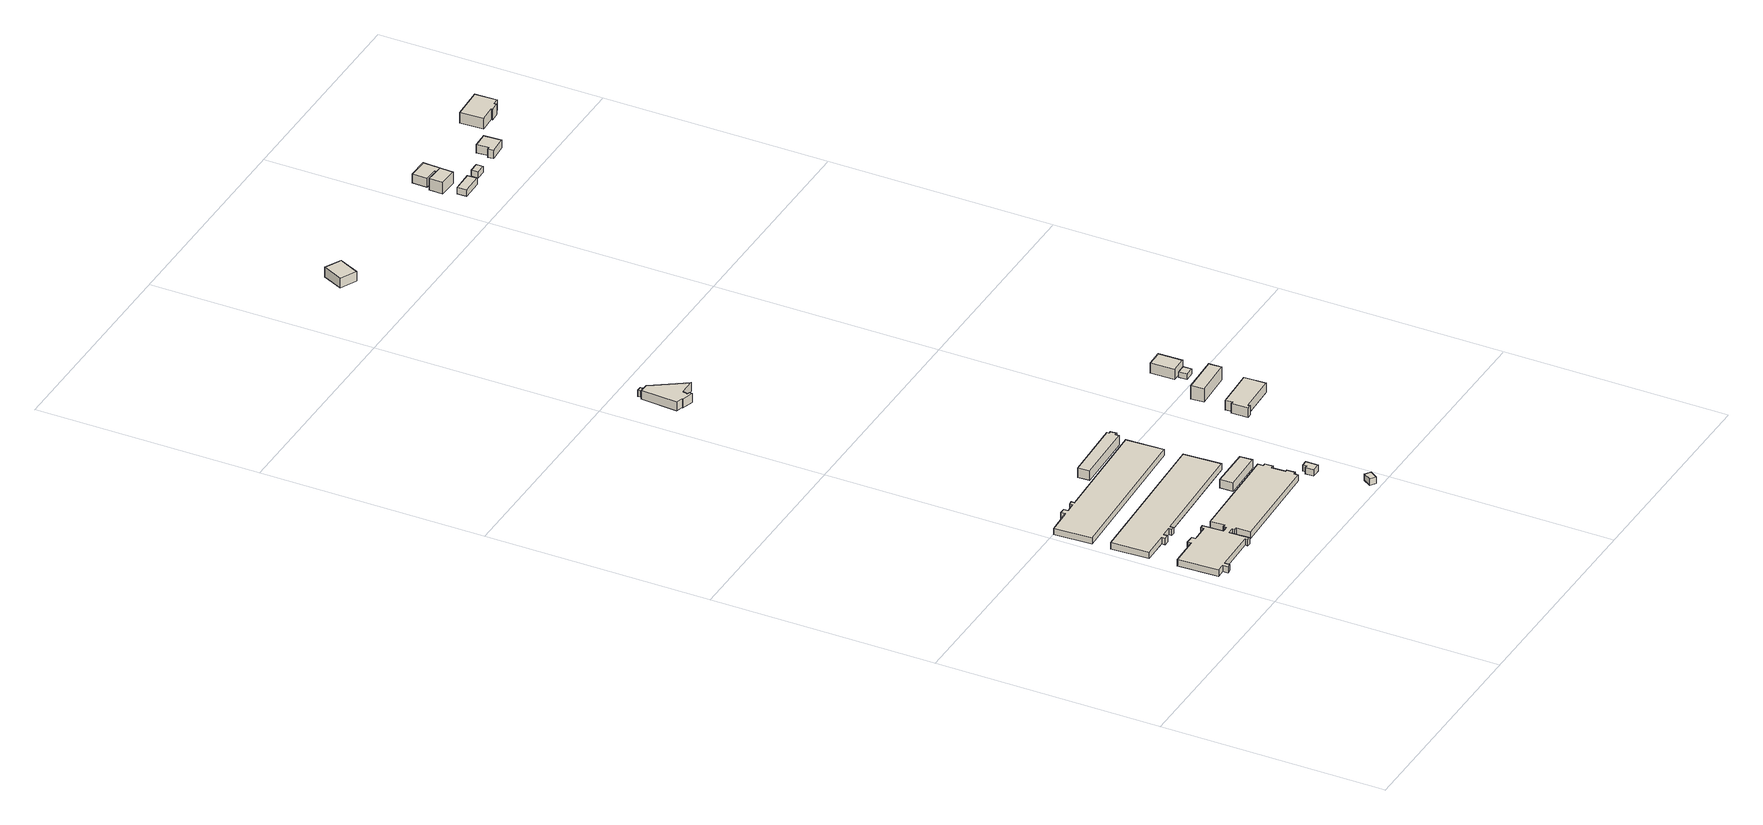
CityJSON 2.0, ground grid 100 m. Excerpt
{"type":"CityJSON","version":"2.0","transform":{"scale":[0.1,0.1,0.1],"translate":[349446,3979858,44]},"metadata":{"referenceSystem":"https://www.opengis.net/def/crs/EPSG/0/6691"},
"CityObjects":{
"building1":{"type":"Building","attributes":{"measuredHeight":3},"geometry":[{"type":"Solid","lod":"1","boundaries":[[[[0,1,2,3,4,5,6,7,8,9,10,11,12,13,14,15,16,17,18,19,20,21,22,23,24,25,26,27,28,29,30,31,32,33,34,35]],[[34,36,37,35]],[[33,38,36,34]],[[32,39,38,33]],[[31,40,39,32]],[[30,41,40,31]],[[29,42,41,30]],[[28,43,42,29]],[[27,44,43,28]],[[26,45,44,27]],[[25,46,45,26]],[[24,47,46,25]],[[23,48,47,24]],[[22,49,48,23]],[[21,50,49,22]],[[20,51,50,21]],[[19,52,51,20]],[[18,53,52,19]],[[17,54,53,18]],[[16,55,54,17]],[[15,56,55,16]],[[14,57,56,15]],[[13,58,57,14]],[[12,59,58,13]],[[11,60,59,12]],[[10,61,60,11]],[[9,62,61,10]],[[8,63,62,9]],[[7,64,63,8]],[[6,65,64,7]],[[5,66,65,6]],[[4,67,66,5]],[[3,68,67,4]],[[2,69,68,3]],[[1,70,69,2]],[[0,71,70,1]],[[35,37,71,0]],[[36,38,39,40,41,42,43,44,45,46,47,48,49,50,51,52,53,54,55,56,57,58,59,60,61,62,63,64,65,66,67,68,69,70,71,37]]]]}]},
"building2":{"type":"Building","attributes":{"measuredHeight":3},"geometry":[{"type":"Solid","lod":"1","boundaries":[[[[72,73,74,75,76,77,78,79,80,81,82,83]],[[82,84,85,83]],[[81,86,84,82]],[[80,87,86,81]],[[79,88,87,80]],[[78,89,88,79]],[[77,90,89,78]],[[76,91,90,77]],[[75,92,91,76]],[[74,93,92,75]],[[73,94,93,74]],[[72,95,94,73]],[[83,85,95,72]],[[84,86,87,88,89,90,91,92,93,94,95,85]]]]}]},
"building3":{"type":"Building","attributes":{"measuredHeight":3},"geometry":[{"type":"Solid","lod":"1","boundaries":[[[[96,97,98,99,100,101,102,103,104,105,106,107]],[[106,108,109,107]],[[105,110,108,106]],[[104,111,110,105]],[[103,112,111,104]],[[102,113,112,103]],[[101,114,113,102]],[[100,115,114,101]],[[99,116,115,100]],[[98,117,116,99]],[[97,118,117,98]],[[96,119,118,97]],[[107,109,119,96]],[[108,110,111,112,113,114,115,116,117,118,119,109]]]]}]},
"building4":{"type":"Building","attributes":{"measuredHeight":4.8},"geometry":[{"type":"Solid","lod":"1","boundaries":[[[[120,121,122,123]],[[122,124,125,123]],[[121,126,124,122]],[[120,127,126,121]],[[123,125,127,120]],[[124,126,127,125]]]]}]},
"building5":{"type":"Building","attributes":{"measuredHeight":5},"geometry":[{"type":"Solid","lod":"1","boundaries":[[[[128,129,130,131,132,133,134,135]],[[134,136,137,135]],[[133,138,136,134]],[[132,139,138,133]],[[131,140,139,132]],[[130,141,140,131]],[[129,142,141,130]],[[128,143,142,129]],[[135,137,143,128]],[[136,138,139,140,141,142,143,137]]]]}]},
"building6":{"type":"Building","attributes":{"measuredHeight":3},"geometry":[{"type":"Solid","lod":"1","boundaries":[[[[144,145,146,147]],[[146,148,149,147]],[[145,150,148,146]],[[144,151,150,145]],[[147,149,151,144]],[[148,150,151,149]]]]}]},
"building7":{"type":"Building","attributes":{"measuredHeight":3},"geometry":[{"type":"Solid","lod":"1","boundaries":[[[[152,153,154,155,156,157]],[[156,158,159,157]],[[155,160,158,156]],[[154,161,160,155]],[[153,162,161,154]],[[152,163,162,153]],[[157,159,163,152]],[[158,160,161,162,163,159]]]]}]},
"building8":{"type":"Building","attributes":{"measuredHeight":3},"geometry":[{"type":"Solid","lod":"1","boundaries":[[[[164,165,166,167]],[[166,168,169,167]],[[165,170,168,166]],[[164,171,170,165]],[[167,169,171,164]],[[168,170,171,169]]]]}]},
"building9":{"type":"Building","attributes":{"measuredHeight":4.6},"geometry":[{"type":"Solid","lod":"1","boundaries":[[[[172,173,174,175,176,177,178,179,180,181]],[[180,182,183,181]],[[179,184,182,180]],[[178,185,184,179]],[[177,186,185,178]],[[176,187,186,177]],[[175,188,187,176]],[[174,189,188,175]],[[173,190,189,174]],[[172,191,190,173]],[[181,183,191,172]],[[182,184,185,186,187,188,189,190,191,183]]]]}]},
"building10":{"type":"Building","attributes":{"measuredHeight":5.3},"geometry":[{"type":"Solid","lod":"1","boundaries":[[[[192,193,194,195,196,197,198,199]],[[198,200,201,199]],[[197,202,200,198]],[[196,203,202,197]],[[195,204,203,196]],[[194,205,204,195]],[[193,206,205,194]],[[192,207,206,193]],[[199,201,207,192]],[[200,202,203,204,205,206,207,201]]]]}]},
"building11":{"type":"Building","attributes":{"measuredHeight":6.9},"geometry":[{"type":"Solid","lod":"1","boundaries":[[[[208,209,210,211]],[[210,212,213,211]],[[209,214,212,210]],[[208,215,214,209]],[[211,213,215,208]],[[212,214,215,213]]]]}]},
"building12":{"type":"Building","attributes":{"measuredHeight":2.6},"geometry":[{"type":"Solid","lod":"1","boundaries":[[[[216,217,218,219]],[[218,220,221,219]],[[217,222,220,218]],[[216,223,222,217]],[[219,221,223,216]],[[220,222,223,221]]]]}]},
"building13":{"type":"Building","attributes":{"measuredHeight":4.8},"geometry":[{"type":"Solid","lod":"1","boundaries":[[[[224,225,226,227]],[[226,228,229,227]],[[225,230,228,226]],[[224,231,230,225]],[[227,229,231,224]],[[228,230,231,229]]]]}]},
"building14":{"type":"Building","attributes":{"measuredHeight":5.9},"geometry":[{"type":"Solid","lod":"1","boundaries":[[[[232,233,234,235]],[[234,236,237,235]],[[233,238,236,234]],[[232,239,238,233]],[[235,237,239,232]],[[236,238,239,237]]]]}]},
"building15":{"type":"Building","attributes":{"measuredHeight":6.8},"geometry":[{"type":"Solid","lod":"1","boundaries":[[[[240,241,242,243]],[[242,244,245,243]],[[241,246,244,242]],[[240,247,246,241]],[[243,245,247,240]],[[244,246,247,245]]]]}]},
"building16":{"type":"Building","attributes":{"measuredHeight":3},"geometry":[{"type":"Solid","lod":"1","boundaries":[[[[248,249,250,251]],[[250,252,253,251]],[[249,254,252,250]],[[248,255,254,249]],[[251,253,255,248]],[[252,254,255,253]]]]}]},
"building17":{"type":"Building","attributes":{"measuredHeight":5.8},"geometry":[{"type":"Solid","lod":"1","boundaries":[[[[256,257,258,259,260,261]],[[260,262,263,261]],[[259,264,262,260]],[[258,265,264,259]],[[257,266,265,258]],[[256,267,266,257]],[[261,263,267,256]],[[262,264,265,266,267,263]]]]}]},
"building18":{"type":"Building","attributes":{"measuredHeight":3},"geometry":[{"type":"Solid","lod":"1","boundaries":[[[[268,269,270,271]],[[270,272,273,271]],[[269,274,272,270]],[[268,275,274,269]],[[271,273,275,268]],[[272,274,275,273]]]]}]},
"building19":{"type":"Building","attributes":{"measuredHeight":4.6},"geometry":[{"type":"Solid","lod":"1","boundaries":[[[[276,277,278,279,280,281]],[[280,282,283,281]],[[279,284,282,280]],[[278,285,284,279]],[[277,286,285,278]],[[276,287,286,277]],[[281,283,287,276]],[[282,284,285,286,287,283]]]]}]},
"building20":{"type":"Building","attributes":{"measuredHeight":6.5},"geometry":[{"type":"Solid","lod":"1","boundaries":[[[[288,289,290,291,292,293,294,295]],[[294,296,297,295]],[[293,298,296,294]],[[292,299,298,293]],[[291,300,299,292]],[[290,301,300,291]],[[289,302,301,290]],[[288,303,302,289]],[[295,297,303,288]],[[296,298,299,300,301,302,303,297]]]]}]}
},
"vertices":[
[782,471,24],[783,447,24],[796,447,24],[797,411,24],[783,411,24],[786,350,24],[795,350,24],[797,312,24],[785,312,24],[786,293,24],[337,276,24],[335,341,24],[324,341,24],[323,352,24],[295,351,24],[298,262,24],[283,262,24],[283,274,24],[92,267,24],[93,245,24],[74,244,24],[73,268,24],[36,267,24],[29,446,24],[159,451,24],[158,467,24],[197,468,24],[197,450,24],[274,453,24],[274,467,24],[291,468,24],[295,376,24],[322,377,24],[321,390,24],[334,390,24],[332,454,24],[334,390,54],[332,454,54],[321,390,54],[322,377,54],[295,376,54],[291,468,54],[274,467,54],[274,453,54],[197,450,54],[197,468,54],[158,467,54],[159,451,54],[29,446,54],[36,267,54],[73,268,54],[74,244,54],[93,245,54],[92,267,54],[283,274,54],[283,262,54],[298,262,54],[295,351,54],[323,352,54],[324,341,54],[335,341,54],[337,276,54],[786,293,54],[785,312,54],[797,312,54],[795,350,54],[786,350,54],[783,411,54],[797,411,54],[796,447,54],[783,447,54],[782,471,54],
[710,767,25],[718,600,25],[225,578,25],[226,563,25],[211,563,25],[211,577,25],[163,575,25],[163,557,25],[141,556,25],[140,573,25],[24,568,25],[16,736,25],[24,568,55],[16,736,55],[140,573,55],[141,556,55],[163,557,55],[163,575,55],[211,577,55],[211,563,55],[226,563,55],[225,578,55],[718,600,55],[710,767,55],
[698,1016,25],[706,849,25],[13,817,25],[5,983,25],[119,989,25],[118,1009,25],[144,1010,25],[145,990,25],[189,993,25],[189,1006,25],[206,1007,25],[206,993,25],[206,1007,55],[206,993,55],[189,1006,55],[189,993,55],[145,990,55],[144,1010,55],[118,1009,55],[119,989,55],[5,983,55],[13,817,55],[706,849,55],[698,1016,55],
[601,548,25],[783,551,25],[785,496,25],[602,488,25],[785,496,65],[602,488,65],[783,551,65],[601,548,65],
[414,1085,24],[694,1097,24],[695,1087,24],[705,1087,24],[707,1060,24],[696,1060,24],[696,1043,24],[417,1032,24],[696,1043,68],[417,1032,68],[696,1060,68],[707,1060,68],[705,1087,68],[695,1087,68],[694,1097,68],[414,1085,68],
[916,36,38],[893,1,38],[868,18,38],[891,53,38],[868,18,68],[891,53,68],[893,1,68],[916,36,68],
[881,308,26],[881,254,26],[842,254,26],[842,292,26],[855,291,26],[855,308,26],[855,291,56],[855,308,56],[842,292,56],[842,254,56],[881,254,56],[881,308,56],
[182,2910,9],[182,2898,9],[161,2897,9],[161,2910,9],[161,2897,39],[161,2910,39],[182,2898,39],[182,2910,39],
[196,2891,4],[295,2741,4],[223,2741,4],[219,2720,4],[231,2716,4],[227,2702,4],[174,2718,4],[175,2721,4],[145,2730,4],[156,2893,4],[145,2730,45],[156,2893,45],[175,2721,45],[174,2718,45],[227,2702,45],[231,2716,45],[219,2720,45],[223,2741,45],[295,2741,45],[196,2891,45],
[1297,795,18],[1301,698,18],[1127,690,18],[1128,681,18],[1109,680,18],[1106,754,18],[1118,754,18],[1117,786,18],[1118,754,63],[1117,786,63],[1106,754,63],[1109,680,63],[1128,681,63],[1127,690,63],[1301,698,63],[1297,795,63],
[1290,889,25],[1118,881,25],[1115,938,25],[1287,946,25],[1115,938,88],[1287,946,88],[1118,881,88],[1290,889,88],
[1270,1051,27],[1271,1013,27],[1229,1012,27],[1228,1050,27],[1229,1012,53],[1228,1050,53],[1271,1013,53],[1270,1051,53],
[1279,1165,26],[1281,1059,26],[1207,1057,26],[1205,1164,26],[1207,1057,74],[1205,1164,74],[1281,1059,74],[1279,1165,74],
[390,4345,41],[346,4254,41],[273,4289,41],[317,4381,41],[273,4289,87],[317,4381,87],[346,4254,87],[390,4345,87],
[1062,4295,38],[1148,4290,38],[1145,4230,38],[1059,4234,38],[1145,4230,93],[1059,4234,93],[1148,4290,93],[1062,4295,93],
[1186,4188,35],[1188,4145,35],[1092,4143,35],[1091,4186,35],[1092,4143,65],[1091,4186,65],[1188,4145,65],[1186,4188,65],
[1075,4377,39],[1167,4374,39],[1164,4292,39],[1136,4292,39],[1136,4308,39],[1073,4310,39],[1136,4308,81],[1073,4310,81],[1136,4292,81],[1164,4292,81],[1167,4374,81],[1075,4377,81],
[1273,4192,35],[1273,4161,35],[1229,4161,35],[1229,4192,35],[1229,4161,65],[1229,4192,65],[1273,4161,65],[1273,4192,65],
[1459,4255,33],[1464,4177,33],[1383,4171,33],[1381,4197,33],[1393,4198,33],[1389,4251,33],[1393,4198,72],[1389,4251,72],[1381,4197,72],[1383,4171,72],[1464,4177,72],[1459,4255,72],
[1691,4311,38],[1662,4310,38],[1662,4299,38],[1622,4297,38],[1622,4303,38],[1546,4299,38],[1541,4403,38],[1686,4410,38],[1541,4403,88],[1686,4410,88],[1546,4299,88],[1622,4303,88],[1622,4297,88],[1662,4299,88],[1662,4310,88],[1691,4311,88]
]}
